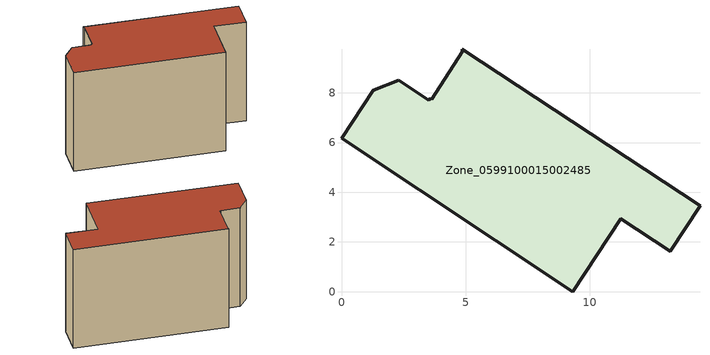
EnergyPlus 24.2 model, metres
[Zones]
Zone_0599100015002485
 floor ground (C_G): 3.57,7.78 3.63,7.74 4.86,9.66 4.86,9.75 14.43,3.46 13.23,1.63 11.24,2.94 9.31,0 0,6.17 1.27,8.11 2.31,8.51 3.52,7.71 z0.85
 wall outside (C_F): 13.23,1.63 14.43,3.46 4.86,9.75 4.86,9.66 3.63,7.74 3.57,7.78 3.52,7.71 2.31,8.51 1.27,8.11 0,6.17 9.31,0 11.24,2.94 13.23,1.63 z0.85:9.24
 roof outside (C_R): 3.63,7.74 3.57,7.78 3.52,7.71 2.31,8.51 1.27,8.11 0,6.17 9.31,0 11.24,2.94 13.23,1.63 14.43,3.46 4.86,9.75 4.86,9.66 z9.24
[BUILDING]
Pand.0599100015002485: North Axis=0; Terrain=City; Loads Convergence Tolerance Value=0.04; Temperature Convergence Tolerance Value=0.4; Solar Distribution=FullExterior; Maximum Number of Warmup Days=25; Minimum Number of Warmup Days=1
[Site:Location]
Rotterdam.The.Hague.AP_ZH_NLD Design_Conditions: Latitude=51.96; Longitude=4.45; Time Zone=1; Elevation=-4.5
[SITE:GROUNDTEMPERATURE:BUILDINGSURFACE]
18, 18, 18, 18, 18, 18, 18, 18, 18, 18, 18, 18
[MATERIAL] Thermal Absorptance=0.9; Solar Absorptance=0.7; Visible Absorptance=0.7
Name | Roughness | Thickness | Conductivity | Density | Specific Heat
G.TI.1975-1991 | MediumSmooth | 0.15 | 0.288461 | 540 | 1210
F.TI.1975-1991 | Rough | 0.3 | 0.230769 | 1920 | 840
R.TI.1975-1991 | MediumRough | 0.2 | 0.153846 | 1500 | 1000
[CONSTRUCTION]
C_G: G.TI.1975-1991
C_F: F.TI.1975-1991
C_R: R.TI.1975-1991
[ZONE]
Zone_0599100015002485: Type=1; Multiplier=1; Ceiling Height=Autocalculate; Volume=Autocalculate; Floor Area=autocalculate; Part of Total Floor Area=Yes
[ZONEINFILTRATION:DESIGNFLOWRATE]
Infil_Zone_0599100015002485: Zone or ZoneList or Space or SpaceList=Zone_0599100015002485; Schedule=AlwaysOn; Design Flow Rate Calculation Method=Flow/Area; Flow Rate per Floor Area=0.003; Constant Term Coefficient=1; Temperature Term Coefficient=0; Velocity Term Coefficient=0; Velocity Squared Term Coefficient=0
[HVACTEMPLATE:ZONE:IDEALLOADSAIRSYSTEM]
Zone_0599100015002485: Maximum Heating Supply Air Temperature=50; Minimum Cooling Supply Air Temperature=13; Maximum Heating Supply Air Humidity Ratio=0.0156; Minimum Cooling Supply Air Humidity Ratio=0.0077; Heating Limit=NoLimit; Cooling Limit=NoLimit; Dehumidification Control Type=ConstantSensibleHeatRatio; Cooling Sensible Heat Ratio=0.7; Dehumidification Setpoint=60; Humidification Control Type=None; Humidification Setpoint=30; Outdoor Air Method=None; Outdoor Air Flow Rate per Person=0.00944; Outdoor Air Flow Rate per Zone Floor Area=0; Outdoor Air Flow Rate per Zone=0; Demand Controlled Ventilation Type=None; Outdoor Air Economizer Type=NoEconomizer; Heat Recovery Type=None; Sensible Heat Recovery Effectiveness=0.7; Latent Heat Recovery Effectiveness=0.65
[ZONECONTROL:THERMOSTAT]
ThermostatControl_Zone_0599100015002485: Zone or ZoneList=Zone_0599100015002485; Control Type Schedule=DualSetpointControlType; Control 1=Thermostat_Zone_0599100015002485; Temperature Difference Between Cutout And Setpoint=0
[THERMOSTATSETPOINT:DUALSETPOINT]
Thermostat_Zone_0599100015002485: Heating Setpoint Temperature Schedule=HeatingSetpoint_Zone_0599100015002485; Cooling Setpoint Temperature Schedule=CoolingSetpoint_Zone_0599100015002485
[SCHEDULE:COMPACT]
HeatingSetpoint_Zone_0599100015002485: Through: 12/31, For: AllDays, Until: 24:00, 21
CoolingSetpoint_Zone_0599100015002485: Through: 12/31, For: AllDays, Until: 24:00, 24
DualSetpointControlType: Through: 12/31, For: AllDays, Until: 24:00, 4
AlwaysOn: Through: 12/31, For: AllDays, Until: 24:00, 1
